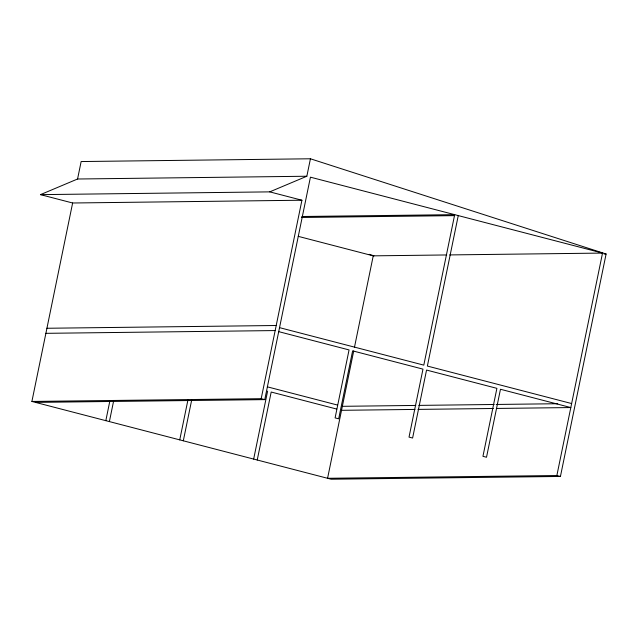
<?xml version="1.0" encoding="UTF-8"?>
<svg xmlns="http://www.w3.org/2000/svg" width="638" height="638" viewBox="0 0 638 638"><rect width="100%" height="100%" fill="white"/><g stroke="black" fill="none" stroke-linecap="round" stroke-linejoin="round"><path stroke-width="0.96" d="M31.9 401.454L72.636 202.996L301.926 200.228L261.181 398.686L31.9 401.454L331.154 479.218L560.435 476.45L606.1 254.004L310.435 158.782L81.146 161.55L77.565 179.007L40.457 194.638L72.636 202.996M105.82 420.665L109.808 401.246M109.393 421.59L113.58 401.198M179.741 439.877L187.915 400.058M183.313 440.802L191.687 400.018M40.457 194.638L269.738 191.871L306.846 176.24L310.435 158.782M35.473 402.387L264.762 399.619L310.427 177.173L602.527 253.079L556.862 475.525L327.573 478.293L353.707 350.98M253.661 459.081L267.609 391.11M257.234 460.014L271.19 392.035L336.712 409.062M354.505 347.096L373.238 255.846L446.688 254.953M458.259 215.588L427.372 366.06L571.632 403.551M77.565 179.007L306.846 176.24M301.83 216.505L454.687 214.655L423.799 365.135L279.532 327.645M301.431 217.478L454.288 215.636M449.67 254.921L602.527 253.079M604.114 254.028L606.1 254.004M46.925 328.267L276.206 325.5M45.88 333.331L275.169 330.564M342.351 406.318L415.801 405.433M418.783 405.393L494.219 404.484M496.197 404.46L557.74 403.718M341.529 410.314L414.979 409.429M417.962 409.397L493.397 408.487M496.372 408.448L570.819 407.554L500.471 389.268L486.515 457.247L482.942 456.314L496.898 388.343L426.551 370.064L412.603 438.035L409.022 437.11L422.978 369.131L352.631 350.852L338.682 418.831L335.102 417.898L349.058 349.927L278.71 331.64M269.738 191.871L301.926 200.228M298.225 236.347L373.238 255.846M267.338 386.827L337.542 405.066M261.181 398.686L264.762 399.619M556.862 475.525L560.435 476.45M369.235 254.331L373.972 255.854"/></g></svg>
